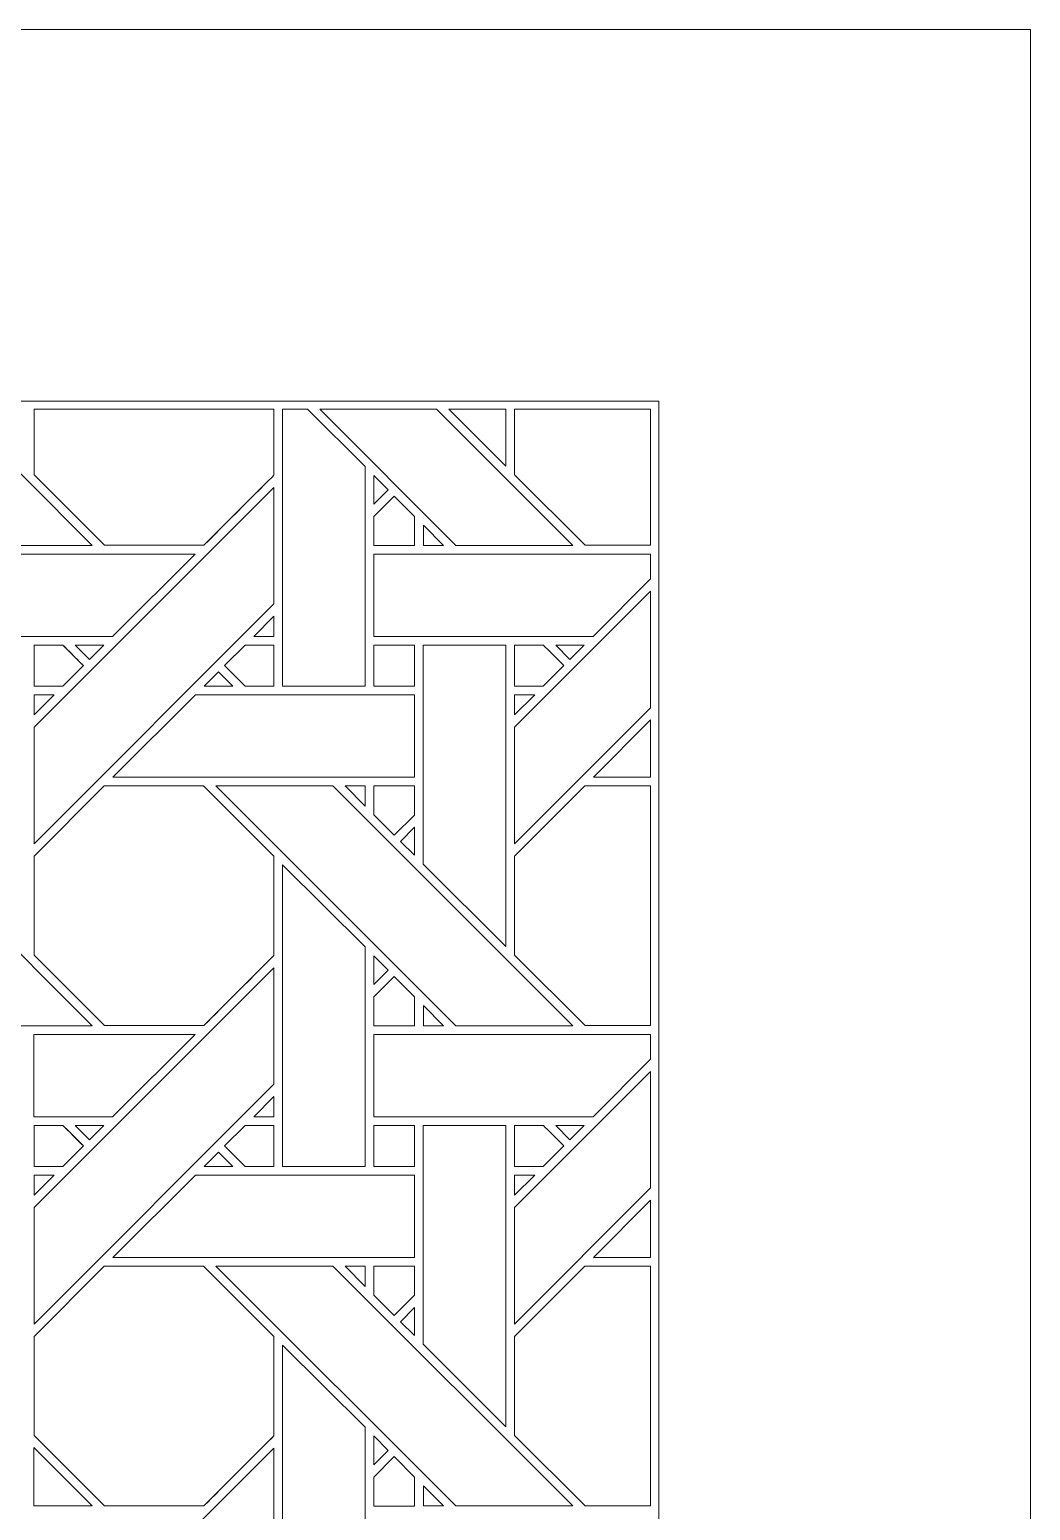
# Model space of a CAD drawing. Header units: inches. Extents: x 6.4 to 18.4, y 3.1 to 15.1.
# Drawn here: x 16.406 to 18.383, y 12.17 to 15.095 of the extents above; entities that cross this region are included whole.
import ezdxf

# ---------------------------------------------------------------- set-up
doc = ezdxf.new("R2010")
doc.units = ezdxf.units.IN
doc.header["$MEASUREMENT"] = 0
doc.layers.add('Design', color=7, linetype='Continuous', lineweight=0)

msp = doc.modelspace()

# ---------------------------------------------------------------- linework, layer by layer
at = {"layer": 'Design'}
for points, knots in [([(18.3821, 15.0948), (18.3821, 15.0948), (6.3829, 15.0948), (6.3829, 15.0948), (6.3829, 15.0948), (6.3829, 3.0948), (6.3829, 3.0948), (6.3829, 3.0948), (18.3829, 3.0948), (18.3829, 3.0948), (18.3829, 3.0948), (18.3829, 15.0948), (18.3829, 15.0948), (18.3829, 15.0948), (18.3821, 15.0948), (18.3821, 15.0948)], [0, 0, 0, 0, 1, 1, 1, 2, 2, 2, 3, 3, 3, 4, 4, 4, 5, 5, 5, 5]), ([(17.6485, 14.3611), (17.6485, 14.3611), (7.1165, 14.3611), (7.1165, 14.3611), (7.1165, 14.3611), (7.1165, 3.8284), (7.1165, 3.8284), (7.1165, 3.8284), (17.6492, 3.8284), (17.6492, 3.8284), (17.6492, 3.8284), (17.6492, 14.3611), (17.6492, 14.3611), (17.6492, 14.3611), (17.6485, 14.3611), (17.6485, 14.3611)], [0, 0, 0, 0, 1, 1, 1, 2, 2, 2, 3, 3, 3, 4, 4, 4, 5, 5, 5, 5]), ([(16.2616, 14.3448), (16.2616, 14.3448), (16.5303, 14.076), (16.5303, 14.076), (16.5303, 14.076), (16.2993, 14.076), (16.2993, 14.076), (16.2993, 14.076), (16.0306, 14.3448), (16.0306, 14.3448), (16.0306, 14.3448), (16.2616, 14.3448), (16.2616, 14.3448)], [0, 0, 0, 0, 1, 1, 1, 2, 2, 2, 3, 3, 3, 4, 4, 4, 4]), ([(16.4153, 14.3448), (16.4153, 14.3448), (16.889, 14.3448), (16.889, 14.3448), (16.889, 14.3448), (16.889, 14.2148), (16.889, 14.2148), (16.8712, 14.1969), (16.7593, 14.0851), (16.7503, 14.0761), (16.7503, 14.0761), (16.5546, 14.0761), (16.5546, 14.0761), (16.5546, 14.0761), (16.4153, 14.2153), (16.4153, 14.2153), (16.4153, 14.2153), (16.4153, 14.3448), (16.4153, 14.3448)], [0, 0, 0, 0, 1, 1, 1, 2, 2, 2, 3, 3, 3, 4, 4, 4, 5, 5, 5, 6, 6, 6, 6]), ([(16.4153, 14.3448), (16.4153, 14.3448), (16.889, 14.3448), (16.889, 14.3448), (16.889, 14.3448), (16.889, 14.2148), (16.889, 14.2148), (16.8708, 14.1965), (16.759, 14.0848), (16.7503, 14.0761), (16.7503, 14.0761), (16.5546, 14.0761), (16.5546, 14.0761), (16.5546, 14.0761), (16.4153, 14.2153), (16.4153, 14.2153), (16.4153, 14.2153), (16.4153, 14.3448), (16.4153, 14.3448)], [0, 0, 0, 0, 1, 1, 1, 2, 2, 2, 3, 3, 3, 4, 4, 4, 5, 5, 5, 6, 6, 6, 6]), ([(16.9061, 14.3448), (16.9061, 14.3448), (16.9554, 14.3448), (16.9554, 14.3448), (16.9554, 14.3448), (17.0689, 14.2317), (17.0689, 14.2317), (17.0689, 14.2317), (17.0689, 13.798), (17.0689, 13.798), (17.0689, 13.798), (16.9061, 13.798), (16.9061, 13.798), (16.9061, 13.798), (16.9061, 14.3448), (16.9061, 14.3448)], [0, 0, 0, 0, 1, 1, 1, 2, 2, 2, 3, 3, 3, 4, 4, 4, 5, 5, 5, 5]), ([(17.2103, 14.3448), (17.2103, 14.3448), (17.479, 14.076), (17.479, 14.076), (17.479, 14.076), (17.248, 14.076), (17.248, 14.076), (17.248, 14.076), (16.9794, 14.3448), (16.9794, 14.3448), (16.9794, 14.3448), (17.2103, 14.3448), (17.2103, 14.3448)], [0, 0, 0, 0, 1, 1, 1, 2, 2, 2, 3, 3, 3, 4, 4, 4, 4]), ([(17.3469, 14.3448), (17.3469, 14.3448), (17.3469, 14.2324), (17.3469, 14.2324), (17.3469, 14.2324), (17.2346, 14.3448), (17.2346, 14.3448), (17.2346, 14.3448), (17.3469, 14.3448), (17.3469, 14.3448)], [0, 0, 0, 0, 1, 1, 1, 2, 2, 2, 3, 3, 3, 3]), ([(17.6329, 14.0761), (17.6329, 14.0761), (17.5033, 14.0761), (17.5033, 14.0761), (17.5033, 14.0761), (17.3641, 14.2153), (17.3641, 14.2153), (17.3641, 14.2153), (17.3641, 14.3448), (17.3641, 14.3448), (17.3641, 14.3448), (17.6329, 14.3448), (17.6329, 14.3448), (17.6329, 14.3448), (17.6329, 14.0761), (17.6329, 14.0761)], [0, 0, 0, 0, 1, 1, 1, 2, 2, 2, 3, 3, 3, 4, 4, 4, 5, 5, 5, 5]), ([(17.6329, 14.0761), (17.6329, 14.0761), (17.5033, 14.0761), (17.5033, 14.0761), (17.5033, 14.0761), (17.3641, 14.2153), (17.3641, 14.2153), (17.3641, 14.2153), (17.3641, 14.3448), (17.3641, 14.3448), (17.3641, 14.3448), (17.6329, 14.3448), (17.6329, 14.3448), (17.6329, 14.3448), (17.6329, 14.0761), (17.6329, 14.0761)], [0, 0, 0, 0, 1, 1, 1, 2, 2, 2, 3, 3, 3, 4, 4, 4, 5, 5, 5, 5]), ([(16.889, 13.9603), (16.889, 13.9603), (16.4153, 13.4866), (16.4153, 13.4866), (16.4153, 13.4866), (16.4153, 13.7167), (16.4153, 13.7167), (16.4153, 13.7167), (16.889, 14.1903), (16.889, 14.1903), (16.889, 14.1903), (16.889, 13.9603), (16.889, 13.9603)], [0, 0, 0, 0, 1, 1, 1, 2, 2, 2, 3, 3, 3, 4, 4, 4, 4]), ([(17.0862, 14.1575), (17.0862, 14.1575), (17.0862, 14.2142), (17.0862, 14.2142), (17.0862, 14.2142), (17.1144, 14.1857), (17.1144, 14.1857), (17.1144, 14.1857), (17.0862, 14.1575), (17.0862, 14.1575)], [0, 0, 0, 0, 1, 1, 1, 2, 2, 2, 3, 3, 3, 3]), ([(17.1669, 14.0759), (17.1669, 14.0759), (17.0862, 14.0759), (17.0862, 14.0759), (17.0862, 14.0759), (17.0862, 14.1332), (17.0862, 14.1332), (17.0862, 14.1332), (17.1265, 14.1735), (17.1265, 14.1735), (17.1265, 14.1735), (17.1669, 14.1332), (17.1669, 14.1332), (17.1669, 14.1332), (17.1669, 14.0759), (17.1669, 14.0759)], [0, 0, 0, 0, 1, 1, 1, 2, 2, 2, 3, 3, 3, 4, 4, 4, 5, 5, 5, 5]), ([(17.0862, 14.1332), (17.0862, 14.1332), (17.1265, 14.1735), (17.1265, 14.1735), (17.1265, 14.1735), (17.1669, 14.1332), (17.1669, 14.1332), (17.1669, 14.1332), (17.1669, 14.0759), (17.1669, 14.0759), (17.1669, 14.0759), (17.0862, 14.0759), (17.0862, 14.0759), (17.0862, 14.0759), (17.0862, 14.1332), (17.0862, 14.1332)], [0, 0, 0, 0, 1, 1, 1, 2, 2, 2, 3, 3, 3, 4, 4, 4, 5, 5, 5, 5]), ([(17.2238, 14.076), (17.2238, 14.076), (17.1841, 14.076), (17.1841, 14.076), (17.1841, 14.076), (17.1841, 14.1158), (17.1841, 14.1158), (17.1841, 14.1158), (17.2238, 14.076), (17.2238, 14.076)], [0, 0, 0, 0, 1, 1, 1, 2, 2, 2, 3, 3, 3, 3]), ([(16.7332, 14.0588), (16.7332, 14.0588), (16.5704, 13.8961), (16.5704, 13.8961), (16.5704, 13.8961), (16.1375, 13.8961), (16.1375, 13.8961), (16.1375, 13.8961), (16.1375, 14.0588), (16.1375, 14.0588), (16.1375, 14.0588), (16.7332, 14.0588), (16.7332, 14.0588)], [0, 0, 0, 0, 1, 1, 1, 2, 2, 2, 3, 3, 3, 4, 4, 4, 4]), ([(17.6329, 14.0098), (17.6329, 14.0098), (17.5191, 13.8961), (17.5191, 13.8961), (17.5191, 13.8961), (17.0862, 13.8961), (17.0862, 13.8961), (17.0862, 13.8961), (17.0862, 14.0588), (17.0862, 14.0588), (17.0862, 14.0588), (17.6329, 14.0588), (17.6329, 14.0588), (17.6329, 14.0588), (17.6329, 14.0098), (17.6329, 14.0098)], [0, 0, 0, 0, 1, 1, 1, 2, 2, 2, 3, 3, 3, 4, 4, 4, 5, 5, 5, 5]), ([(17.6329, 13.7554), (17.6329, 13.7554), (17.364, 13.4866), (17.364, 13.4866), (17.364, 13.4866), (17.364, 13.7167), (17.364, 13.7167), (17.364, 13.7167), (17.6329, 13.9855), (17.6329, 13.9855), (17.6329, 13.9855), (17.6329, 13.7554), (17.6329, 13.7554)], [0, 0, 0, 0, 1, 1, 1, 2, 2, 2, 3, 3, 3, 4, 4, 4, 4]), ([(16.889, 13.9359), (16.889, 13.9359), (16.889, 13.8961), (16.889, 13.8961), (16.889, 13.8961), (16.8492, 13.8961), (16.8492, 13.8961), (16.8492, 13.8961), (16.889, 13.9359), (16.889, 13.9359)], [0, 0, 0, 0, 1, 1, 1, 2, 2, 2, 3, 3, 3, 3]), ([(16.4153, 13.8789), (16.4153, 13.8789), (16.4724, 13.8789), (16.4724, 13.8789), (16.4775, 13.8738), (16.5083, 13.8429), (16.5127, 13.8385), (16.5127, 13.8385), (16.4723, 13.7981), (16.4723, 13.7981), (16.4723, 13.7981), (16.4153, 13.7981), (16.4153, 13.7981), (16.4153, 13.7981), (16.4153, 13.8789), (16.4153, 13.8789)], [0, 0, 0, 0, 1, 1, 1, 2, 2, 2, 3, 3, 3, 4, 4, 4, 5, 5, 5, 5]), ([(16.4973, 13.8539), (16.5031, 13.8481), (16.5087, 13.8426), (16.5127, 13.8385), (16.5127, 13.8385), (16.4723, 13.7981), (16.4723, 13.7981), (16.4723, 13.7981), (16.4153, 13.7981), (16.4153, 13.7981), (16.4153, 13.7981), (16.4153, 13.8789), (16.4153, 13.8789), (16.4153, 13.8789), (16.4724, 13.8789), (16.4724, 13.8789), (16.4778, 13.8735), (16.4879, 13.8634), (16.4973, 13.8539)], [0, 0, 0, 0, 1, 1, 1, 2, 2, 2, 3, 3, 3, 4, 4, 4, 5, 5, 5, 6, 6, 6, 6]), ([(16.4967, 13.8788), (16.4967, 13.8788), (16.5532, 13.8788), (16.5532, 13.8788), (16.5532, 13.8788), (16.5249, 13.8506), (16.5249, 13.8506), (16.5249, 13.8506), (16.4967, 13.8788), (16.4967, 13.8788)], [0, 0, 0, 0, 1, 1, 1, 2, 2, 2, 3, 3, 3, 3]), ([(16.889, 13.7981), (16.889, 13.7981), (16.8319, 13.7981), (16.8319, 13.7981), (16.8319, 13.7981), (16.7915, 13.8385), (16.7915, 13.8385), (16.7915, 13.8385), (16.832, 13.8789), (16.832, 13.8789), (16.832, 13.8789), (16.889, 13.8789), (16.889, 13.8789), (16.889, 13.8789), (16.889, 13.7981), (16.889, 13.7981)], [0, 0, 0, 0, 1, 1, 1, 2, 2, 2, 3, 3, 3, 4, 4, 4, 5, 5, 5, 5]), ([(16.889, 13.7981), (16.889, 13.7981), (16.8319, 13.7981), (16.8319, 13.7981), (16.8319, 13.7981), (16.7915, 13.8385), (16.7915, 13.8385), (16.7915, 13.8385), (16.832, 13.8789), (16.832, 13.8789), (16.832, 13.8789), (16.889, 13.8789), (16.889, 13.8789), (16.889, 13.8789), (16.889, 13.7981), (16.889, 13.7981)], [0, 0, 0, 0, 1, 1, 1, 2, 2, 2, 3, 3, 3, 4, 4, 4, 5, 5, 5, 5]), ([(17.0862, 13.7981), (17.0862, 13.7981), (17.0862, 13.8789), (17.0862, 13.8789), (17.0862, 13.8789), (17.1665, 13.8789), (17.1665, 13.8789), (17.1665, 13.8789), (17.1665, 13.7981), (17.1665, 13.7981), (17.1665, 13.7981), (17.0862, 13.7981), (17.0862, 13.7981)], [0, 0, 0, 0, 1, 1, 1, 2, 2, 2, 3, 3, 3, 4, 4, 4, 4]), ([(17.1665, 13.7981), (17.1665, 13.7981), (17.0862, 13.7981), (17.0862, 13.7981), (17.0862, 13.7981), (17.0862, 13.8789), (17.0862, 13.8789), (17.0862, 13.8789), (17.1665, 13.8789), (17.1665, 13.8789), (17.1665, 13.8789), (17.1665, 13.7981), (17.1665, 13.7981)], [0, 0, 0, 0, 1, 1, 1, 2, 2, 2, 3, 3, 3, 4, 4, 4, 4]), ([(17.184, 13.4466), (17.184, 13.4466), (17.184, 13.8788), (17.184, 13.8788), (17.184, 13.8788), (17.3469, 13.8788), (17.3469, 13.8788), (17.3469, 13.8788), (17.3469, 13.2837), (17.3469, 13.2837), (17.3469, 13.2837), (17.184, 13.4466), (17.184, 13.4466)], [0, 0, 0, 0, 1, 1, 1, 2, 2, 2, 3, 3, 3, 4, 4, 4, 4]), ([(17.3641, 13.8789), (17.3641, 13.8789), (17.4211, 13.8789), (17.4211, 13.8789), (17.4263, 13.8738), (17.457, 13.8429), (17.4615, 13.8385), (17.4615, 13.8385), (17.421, 13.7981), (17.421, 13.7981), (17.421, 13.7981), (17.3641, 13.7981), (17.3641, 13.7981), (17.3641, 13.7981), (17.3641, 13.8789), (17.3641, 13.8789)], [0, 0, 0, 0, 1, 1, 1, 2, 2, 2, 3, 3, 3, 4, 4, 4, 5, 5, 5, 5]), ([(17.4615, 13.8385), (17.4615, 13.8385), (17.421, 13.7981), (17.421, 13.7981), (17.421, 13.7981), (17.3641, 13.7981), (17.3641, 13.7981), (17.3641, 13.7981), (17.3641, 13.8789), (17.3641, 13.8789), (17.3641, 13.8789), (17.4211, 13.8789), (17.4211, 13.8789), (17.4265, 13.8736), (17.4573, 13.8427), (17.4615, 13.8385)], [0, 0, 0, 0, 1, 1, 1, 2, 2, 2, 3, 3, 3, 4, 4, 4, 5, 5, 5, 5]), ([(17.4455, 13.8788), (17.4455, 13.8788), (17.5019, 13.8788), (17.5019, 13.8788), (17.5019, 13.8788), (17.4736, 13.8506), (17.4736, 13.8506), (17.4736, 13.8506), (17.4455, 13.8788), (17.4455, 13.8788)], [0, 0, 0, 0, 1, 1, 1, 2, 2, 2, 3, 3, 3, 3]), ([(16.7794, 13.8263), (16.7794, 13.8263), (16.8076, 13.798), (16.8076, 13.798), (16.8076, 13.798), (16.7511, 13.798), (16.7511, 13.798), (16.7511, 13.798), (16.7794, 13.8263), (16.7794, 13.8263)], [0, 0, 0, 0, 1, 1, 1, 2, 2, 2, 3, 3, 3, 3]), ([(16.4551, 13.7809), (16.4551, 13.7809), (16.4153, 13.7411), (16.4153, 13.7411), (16.4153, 13.7411), (16.4153, 13.7809), (16.4153, 13.7809), (16.4153, 13.7809), (16.4551, 13.7809), (16.4551, 13.7809)], [0, 0, 0, 0, 1, 1, 1, 2, 2, 2, 3, 3, 3, 3]), ([(17.1664, 13.7809), (17.1664, 13.7809), (17.1664, 13.6181), (17.1664, 13.6181), (17.1664, 13.6181), (16.5711, 13.6181), (16.5711, 13.6181), (16.5711, 13.6181), (16.734, 13.7809), (16.734, 13.7809), (16.734, 13.7809), (17.1664, 13.7809), (17.1664, 13.7809)], [0, 0, 0, 0, 1, 1, 1, 2, 2, 2, 3, 3, 3, 4, 4, 4, 4]), ([(17.4039, 13.7809), (17.4039, 13.7809), (17.364, 13.7411), (17.364, 13.7411), (17.364, 13.7411), (17.364, 13.7809), (17.364, 13.7809), (17.364, 13.7809), (17.4039, 13.7809), (17.4039, 13.7809)], [0, 0, 0, 0, 1, 1, 1, 2, 2, 2, 3, 3, 3, 3]), ([(17.6329, 13.6181), (17.6329, 13.6181), (17.5199, 13.6181), (17.5199, 13.6181), (17.5199, 13.6181), (17.6329, 13.7311), (17.6329, 13.7311), (17.6329, 13.7311), (17.6329, 13.6181), (17.6329, 13.6181)], [0, 0, 0, 0, 1, 1, 1, 2, 2, 2, 3, 3, 3, 3]), ([(16.5303, 13.1273), (16.5303, 13.1273), (16.2993, 13.1273), (16.2993, 13.1273), (16.2993, 13.1273), (15.8257, 13.601), (15.8257, 13.601), (15.8257, 13.601), (16.0567, 13.601), (16.0567, 13.601), (16.0567, 13.601), (16.5303, 13.1273), (16.5303, 13.1273)], [0, 0, 0, 0, 1, 1, 1, 2, 2, 2, 3, 3, 3, 4, 4, 4, 4]), ([(16.4153, 13.4623), (16.4153, 13.4623), (16.554, 13.601), (16.554, 13.601), (16.554, 13.601), (16.7502, 13.601), (16.7502, 13.601), (16.7502, 13.601), (16.889, 13.4623), (16.889, 13.4623), (16.889, 13.4623), (16.889, 13.2661), (16.889, 13.2661), (16.8712, 13.2481), (16.7593, 13.1364), (16.7503, 13.1274), (16.7503, 13.1274), (16.5546, 13.1274), (16.5546, 13.1274), (16.5546, 13.1274), (16.4153, 13.2666), (16.4153, 13.2666), (16.4153, 13.2666), (16.4153, 13.4623), (16.4153, 13.4623)], [0, 0, 0, 0, 1, 1, 1, 2, 2, 2, 3, 3, 3, 4, 4, 4, 5, 5, 5, 6, 6, 6, 7, 7, 7, 8, 8, 8, 8]), ([(16.889, 13.2661), (16.8713, 13.2482), (16.7594, 13.1365), (16.7503, 13.1274), (16.7503, 13.1274), (16.5546, 13.1274), (16.5546, 13.1274), (16.5546, 13.1274), (16.4153, 13.2666), (16.4153, 13.2666), (16.4153, 13.2666), (16.4153, 13.4623), (16.4153, 13.4623), (16.4153, 13.4623), (16.554, 13.601), (16.554, 13.601), (16.554, 13.601), (16.7502, 13.601), (16.7502, 13.601), (16.7502, 13.601), (16.889, 13.4623), (16.889, 13.4623), (16.889, 13.4623), (16.889, 13.2661), (16.889, 13.2661)], [0, 0, 0, 0, 1, 1, 1, 2, 2, 2, 3, 3, 3, 4, 4, 4, 5, 5, 5, 6, 6, 6, 7, 7, 7, 8, 8, 8, 8]), ([(17.479, 13.1273), (17.479, 13.1273), (17.248, 13.1273), (17.248, 13.1273), (17.248, 13.1273), (16.7745, 13.601), (16.7745, 13.601), (16.7745, 13.601), (17.0054, 13.601), (17.0054, 13.601), (17.0054, 13.601), (17.479, 13.1273), (17.479, 13.1273)], [0, 0, 0, 0, 1, 1, 1, 2, 2, 2, 3, 3, 3, 4, 4, 4, 4]), ([(17.0295, 13.601), (17.0295, 13.601), (17.069, 13.601), (17.069, 13.601), (17.069, 13.601), (17.069, 13.5611), (17.069, 13.5611), (17.069, 13.5611), (17.0295, 13.601), (17.0295, 13.601)], [0, 0, 0, 0, 1, 1, 1, 2, 2, 2, 3, 3, 3, 3]), ([(17.0862, 13.601), (17.0862, 13.601), (17.1665, 13.601), (17.1665, 13.601), (17.1665, 13.601), (17.1665, 13.5434), (17.1665, 13.5434), (17.1665, 13.5434), (17.1265, 13.5035), (17.1265, 13.5035), (17.1265, 13.5035), (17.0862, 13.5438), (17.0862, 13.5438), (17.0862, 13.5438), (17.0862, 13.601), (17.0862, 13.601)], [0, 0, 0, 0, 1, 1, 1, 2, 2, 2, 3, 3, 3, 4, 4, 4, 5, 5, 5, 5]), ([(17.1265, 13.5035), (17.1265, 13.5035), (17.0862, 13.5438), (17.0862, 13.5438), (17.0862, 13.5438), (17.0862, 13.601), (17.0862, 13.601), (17.0862, 13.601), (17.1665, 13.601), (17.1665, 13.601), (17.1665, 13.601), (17.1665, 13.5434), (17.1665, 13.5434), (17.1665, 13.5434), (17.1265, 13.5035), (17.1265, 13.5035)], [0, 0, 0, 0, 1, 1, 1, 2, 2, 2, 3, 3, 3, 4, 4, 4, 5, 5, 5, 5]), ([(17.6329, 13.1274), (17.6329, 13.1274), (17.5033, 13.1274), (17.5033, 13.1274), (17.5033, 13.1274), (17.3641, 13.2666), (17.3641, 13.2666), (17.3641, 13.2666), (17.3641, 13.4623), (17.3641, 13.4623), (17.3641, 13.4623), (17.5028, 13.601), (17.5028, 13.601), (17.5028, 13.601), (17.6329, 13.601), (17.6329, 13.601), (17.6329, 13.601), (17.6329, 13.1274), (17.6329, 13.1274)], [0, 0, 0, 0, 1, 1, 1, 2, 2, 2, 3, 3, 3, 4, 4, 4, 5, 5, 5, 6, 6, 6, 6]), ([(17.6329, 13.1274), (17.6329, 13.1274), (17.5033, 13.1274), (17.5033, 13.1274), (17.5033, 13.1274), (17.3641, 13.2666), (17.3641, 13.2666), (17.3641, 13.2666), (17.3641, 13.4623), (17.3641, 13.4623), (17.3641, 13.4623), (17.5028, 13.601), (17.5028, 13.601), (17.5028, 13.601), (17.6329, 13.601), (17.6329, 13.601), (17.6329, 13.601), (17.6329, 13.1274), (17.6329, 13.1274)], [0, 0, 0, 0, 1, 1, 1, 2, 2, 2, 3, 3, 3, 4, 4, 4, 5, 5, 5, 6, 6, 6, 6]), ([(17.1664, 13.5191), (17.1664, 13.5191), (17.1664, 13.464), (17.1664, 13.464), (17.1664, 13.464), (17.1387, 13.4913), (17.1387, 13.4913), (17.1387, 13.4913), (17.1664, 13.5191), (17.1664, 13.5191)], [0, 0, 0, 0, 1, 1, 1, 2, 2, 2, 3, 3, 3, 3]), ([(17.0689, 12.8493), (17.0689, 12.8493), (16.9061, 12.8493), (16.9061, 12.8493), (16.9061, 12.8493), (16.9061, 13.4452), (16.9061, 13.4452), (16.9061, 13.4452), (17.0689, 13.283), (17.0689, 13.283), (17.0689, 13.283), (17.0689, 12.8493), (17.0689, 12.8493)], [0, 0, 0, 0, 1, 1, 1, 2, 2, 2, 3, 3, 3, 4, 4, 4, 4]), ([(17.0862, 13.2088), (17.0862, 13.2088), (17.0862, 13.2655), (17.0862, 13.2655), (17.0862, 13.2655), (17.1144, 13.2369), (17.1144, 13.2369), (17.1144, 13.2369), (17.0862, 13.2088), (17.0862, 13.2088)], [0, 0, 0, 0, 1, 1, 1, 2, 2, 2, 3, 3, 3, 3]), ([(16.4153, 12.5379), (16.4153, 12.5379), (16.4153, 12.768), (16.4153, 12.768), (16.4153, 12.768), (16.889, 13.2416), (16.889, 13.2416), (16.889, 13.2416), (16.889, 13.0116), (16.889, 13.0116), (16.889, 13.0116), (16.4153, 12.5379), (16.4153, 12.5379)], [0, 0, 0, 0, 1, 1, 1, 2, 2, 2, 3, 3, 3, 4, 4, 4, 4]), ([(17.1669, 13.1271), (17.1669, 13.1271), (17.0862, 13.1271), (17.0862, 13.1271), (17.0862, 13.1271), (17.0862, 13.1844), (17.0862, 13.1844), (17.0862, 13.1844), (17.1265, 13.2247), (17.1265, 13.2247), (17.1265, 13.2247), (17.1669, 13.1844), (17.1669, 13.1844), (17.1669, 13.1844), (17.1669, 13.1271), (17.1669, 13.1271)], [0, 0, 0, 0, 1, 1, 1, 2, 2, 2, 3, 3, 3, 4, 4, 4, 5, 5, 5, 5]), ([(17.0862, 13.1844), (17.0862, 13.1844), (17.1265, 13.2247), (17.1265, 13.2247), (17.1265, 13.2247), (17.1669, 13.1844), (17.1669, 13.1844), (17.1669, 13.1844), (17.1669, 13.1271), (17.1669, 13.1271), (17.1669, 13.1271), (17.0862, 13.1271), (17.0862, 13.1271), (17.0862, 13.1271), (17.0862, 13.1844), (17.0862, 13.1844)], [0, 0, 0, 0, 1, 1, 1, 2, 2, 2, 3, 3, 3, 4, 4, 4, 5, 5, 5, 5]), ([(17.2238, 13.1273), (17.2238, 13.1273), (17.1841, 13.1273), (17.1841, 13.1273), (17.1841, 13.1273), (17.1841, 13.1671), (17.1841, 13.1671), (17.1841, 13.1671), (17.2238, 13.1273), (17.2238, 13.1273)], [0, 0, 0, 0, 1, 1, 1, 2, 2, 2, 3, 3, 3, 3]), ([(16.4148, 12.9474), (16.4148, 12.9474), (16.4148, 13.1101), (16.4148, 13.1101), (16.4148, 13.1101), (16.7332, 13.1101), (16.7332, 13.1101), (16.7332, 13.1101), (16.5704, 12.9474), (16.5704, 12.9474), (16.5704, 12.9474), (16.4148, 12.9474), (16.4148, 12.9474)], [0, 0, 0, 0, 1, 1, 1, 2, 2, 2, 3, 3, 3, 4, 4, 4, 4]), ([(17.6329, 13.0611), (17.6329, 13.0611), (17.5191, 12.9474), (17.5191, 12.9474), (17.5191, 12.9474), (17.0862, 12.9474), (17.0862, 12.9474), (17.0862, 12.9474), (17.0862, 13.1101), (17.0862, 13.1101), (17.0862, 13.1101), (17.6329, 13.1101), (17.6329, 13.1101), (17.6329, 13.1101), (17.6329, 13.0611), (17.6329, 13.0611)], [0, 0, 0, 0, 1, 1, 1, 2, 2, 2, 3, 3, 3, 4, 4, 4, 5, 5, 5, 5]), ([(17.6329, 12.8067), (17.6329, 12.8067), (17.364, 12.5379), (17.364, 12.5379), (17.364, 12.5379), (17.364, 12.768), (17.364, 12.768), (17.364, 12.768), (17.6329, 13.0368), (17.6329, 13.0368), (17.6329, 13.0368), (17.6329, 12.8067), (17.6329, 12.8067)], [0, 0, 0, 0, 1, 1, 1, 2, 2, 2, 3, 3, 3, 4, 4, 4, 4]), ([(16.889, 12.9872), (16.889, 12.9872), (16.889, 12.9474), (16.889, 12.9474), (16.889, 12.9474), (16.8492, 12.9474), (16.8492, 12.9474), (16.8492, 12.9474), (16.889, 12.9872), (16.889, 12.9872)], [0, 0, 0, 0, 1, 1, 1, 2, 2, 2, 3, 3, 3, 3]), ([(16.4153, 12.9301), (16.4153, 12.9301), (16.4724, 12.9301), (16.4724, 12.9301), (16.4775, 12.925), (16.5083, 12.8942), (16.5127, 12.8898), (16.5127, 12.8898), (16.4723, 12.8494), (16.4723, 12.8494), (16.4723, 12.8494), (16.4153, 12.8494), (16.4153, 12.8494), (16.4153, 12.8494), (16.4153, 12.9301), (16.4153, 12.9301)], [0, 0, 0, 0, 1, 1, 1, 2, 2, 2, 3, 3, 3, 4, 4, 4, 5, 5, 5, 5]), ([(16.4153, 12.8494), (16.4153, 12.8494), (16.4153, 12.9301), (16.4153, 12.9301), (16.4153, 12.9301), (16.4724, 12.9301), (16.4724, 12.9301), (16.4777, 12.9249), (16.5085, 12.894), (16.5127, 12.8898), (16.5127, 12.8898), (16.4723, 12.8494), (16.4723, 12.8494), (16.4723, 12.8494), (16.4153, 12.8494), (16.4153, 12.8494)], [0, 0, 0, 0, 1, 1, 1, 2, 2, 2, 3, 3, 3, 4, 4, 4, 5, 5, 5, 5]), ([(16.4967, 12.9301), (16.4967, 12.9301), (16.5532, 12.9301), (16.5532, 12.9301), (16.5532, 12.9301), (16.5249, 12.9019), (16.5249, 12.9019), (16.5249, 12.9019), (16.4967, 12.9301), (16.4967, 12.9301)], [0, 0, 0, 0, 1, 1, 1, 2, 2, 2, 3, 3, 3, 3]), ([(16.889, 12.8494), (16.889, 12.8494), (16.8319, 12.8494), (16.8319, 12.8494), (16.8319, 12.8494), (16.7915, 12.8897), (16.7915, 12.8897), (16.7915, 12.8897), (16.832, 12.9302), (16.832, 12.9302), (16.832, 12.9302), (16.889, 12.9302), (16.889, 12.9302), (16.889, 12.9302), (16.889, 12.8494), (16.889, 12.8494)], [0, 0, 0, 0, 1, 1, 1, 2, 2, 2, 3, 3, 3, 4, 4, 4, 5, 5, 5, 5]), ([(16.7915, 12.8897), (16.7915, 12.8897), (16.832, 12.9302), (16.832, 12.9302), (16.832, 12.9302), (16.889, 12.9302), (16.889, 12.9302), (16.889, 12.9302), (16.889, 12.8494), (16.889, 12.8494), (16.889, 12.8494), (16.8319, 12.8494), (16.8319, 12.8494), (16.8319, 12.8494), (16.7915, 12.8897), (16.7915, 12.8897)], [0, 0, 0, 0, 1, 1, 1, 2, 2, 2, 3, 3, 3, 4, 4, 4, 5, 5, 5, 5]), ([(17.0862, 12.8494), (17.0862, 12.8494), (17.0862, 12.9301), (17.0862, 12.9301), (17.0862, 12.9301), (17.1665, 12.9301), (17.1665, 12.9301), (17.1665, 12.9301), (17.1665, 12.8494), (17.1665, 12.8494), (17.1665, 12.8494), (17.0862, 12.8494), (17.0862, 12.8494)], [0, 0, 0, 0, 1, 1, 1, 2, 2, 2, 3, 3, 3, 4, 4, 4, 4]), ([(17.1665, 12.8494), (17.1665, 12.8494), (17.0862, 12.8494), (17.0862, 12.8494), (17.0862, 12.8494), (17.0862, 12.9301), (17.0862, 12.9301), (17.0862, 12.9301), (17.1665, 12.9301), (17.1665, 12.9301), (17.1665, 12.9301), (17.1665, 12.8494), (17.1665, 12.8494)], [0, 0, 0, 0, 1, 1, 1, 2, 2, 2, 3, 3, 3, 4, 4, 4, 4]), ([(17.184, 12.4979), (17.184, 12.4979), (17.184, 12.9301), (17.184, 12.9301), (17.184, 12.9301), (17.3469, 12.9301), (17.3469, 12.9301), (17.3469, 12.9301), (17.3469, 12.335), (17.3469, 12.335), (17.3469, 12.335), (17.184, 12.4979), (17.184, 12.4979)], [0, 0, 0, 0, 1, 1, 1, 2, 2, 2, 3, 3, 3, 4, 4, 4, 4]), ([(17.3641, 12.9301), (17.3641, 12.9301), (17.4211, 12.9301), (17.4211, 12.9301), (17.4263, 12.925), (17.457, 12.8942), (17.4615, 12.8898), (17.4615, 12.8898), (17.421, 12.8494), (17.421, 12.8494), (17.421, 12.8494), (17.3641, 12.8494), (17.3641, 12.8494), (17.3641, 12.8494), (17.3641, 12.9301), (17.3641, 12.9301)], [0, 0, 0, 0, 1, 1, 1, 2, 2, 2, 3, 3, 3, 4, 4, 4, 5, 5, 5, 5]), ([(17.4615, 12.8898), (17.4615, 12.8898), (17.421, 12.8494), (17.421, 12.8494), (17.421, 12.8494), (17.3641, 12.8494), (17.3641, 12.8494), (17.3641, 12.8494), (17.3641, 12.9301), (17.3641, 12.9301), (17.3641, 12.9301), (17.4211, 12.9301), (17.4211, 12.9301), (17.4263, 12.925), (17.457, 12.8942), (17.4615, 12.8898)], [0, 0, 0, 0, 1, 1, 1, 2, 2, 2, 3, 3, 3, 4, 4, 4, 5, 5, 5, 5]), ([(17.4455, 12.9301), (17.4455, 12.9301), (17.5019, 12.9301), (17.5019, 12.9301), (17.5019, 12.9301), (17.4736, 12.9019), (17.4736, 12.9019), (17.4736, 12.9019), (17.4455, 12.9301), (17.4455, 12.9301)], [0, 0, 0, 0, 1, 1, 1, 2, 2, 2, 3, 3, 3, 3]), ([(16.7794, 12.8776), (16.7794, 12.8776), (16.8076, 12.8493), (16.8076, 12.8493), (16.8076, 12.8493), (16.7511, 12.8493), (16.7511, 12.8493), (16.7511, 12.8493), (16.7794, 12.8776), (16.7794, 12.8776)], [0, 0, 0, 0, 1, 1, 1, 2, 2, 2, 3, 3, 3, 3]), ([(16.4551, 12.8322), (16.4551, 12.8322), (16.4153, 12.7924), (16.4153, 12.7924), (16.4153, 12.7924), (16.4153, 12.8322), (16.4153, 12.8322), (16.4153, 12.8322), (16.4551, 12.8322), (16.4551, 12.8322)], [0, 0, 0, 0, 1, 1, 1, 2, 2, 2, 3, 3, 3, 3]), ([(17.1664, 12.8322), (17.1664, 12.8322), (17.1664, 12.6694), (17.1664, 12.6694), (17.1664, 12.6694), (16.5711, 12.6694), (16.5711, 12.6694), (16.5711, 12.6694), (16.734, 12.8322), (16.734, 12.8322), (16.734, 12.8322), (17.1664, 12.8322), (17.1664, 12.8322)], [0, 0, 0, 0, 1, 1, 1, 2, 2, 2, 3, 3, 3, 4, 4, 4, 4]), ([(17.4039, 12.8322), (17.4039, 12.8322), (17.364, 12.7924), (17.364, 12.7924), (17.364, 12.7924), (17.364, 12.8322), (17.364, 12.8322), (17.364, 12.8322), (17.4039, 12.8322), (17.4039, 12.8322)], [0, 0, 0, 0, 1, 1, 1, 2, 2, 2, 3, 3, 3, 3]), ([(17.6329, 12.6694), (17.6329, 12.6694), (17.5199, 12.6694), (17.5199, 12.6694), (17.5199, 12.6694), (17.6329, 12.7823), (17.6329, 12.7823), (17.6329, 12.7823), (17.6329, 12.6694), (17.6329, 12.6694)], [0, 0, 0, 0, 1, 1, 1, 2, 2, 2, 3, 3, 3, 3]), ([(16.4153, 12.5135), (16.4153, 12.5135), (16.554, 12.6523), (16.554, 12.6523), (16.554, 12.6523), (16.7502, 12.6523), (16.7502, 12.6523), (16.7502, 12.6523), (16.889, 12.5135), (16.889, 12.5135), (16.889, 12.5135), (16.889, 12.3173), (16.889, 12.3173), (16.8712, 12.2994), (16.7593, 12.1876), (16.7503, 12.1786), (16.7503, 12.1786), (16.5546, 12.1786), (16.5546, 12.1786), (16.5546, 12.1786), (16.4153, 12.3179), (16.4153, 12.3179), (16.4153, 12.3179), (16.4153, 12.5135), (16.4153, 12.5135)], [0, 0, 0, 0, 1, 1, 1, 2, 2, 2, 3, 3, 3, 4, 4, 4, 5, 5, 5, 6, 6, 6, 7, 7, 7, 8, 8, 8, 8]), ([(16.889, 12.3173), (16.8709, 12.2991), (16.759, 12.1874), (16.7503, 12.1786), (16.7503, 12.1786), (16.5546, 12.1786), (16.5546, 12.1786), (16.5546, 12.1786), (16.4153, 12.3179), (16.4153, 12.3179), (16.4153, 12.3179), (16.4153, 12.5135), (16.4153, 12.5135), (16.4153, 12.5135), (16.554, 12.6523), (16.554, 12.6523), (16.554, 12.6523), (16.7502, 12.6523), (16.7502, 12.6523), (16.7502, 12.6523), (16.889, 12.5135), (16.889, 12.5135), (16.889, 12.5135), (16.889, 12.3173), (16.889, 12.3173)], [0, 0, 0, 0, 1, 1, 1, 2, 2, 2, 3, 3, 3, 4, 4, 4, 5, 5, 5, 6, 6, 6, 7, 7, 7, 8, 8, 8, 8]), ([(17.479, 12.1786), (17.479, 12.1786), (17.248, 12.1786), (17.248, 12.1786), (17.248, 12.1786), (16.7745, 12.6522), (16.7745, 12.6522), (16.7745, 12.6522), (17.0054, 12.6522), (17.0054, 12.6522), (17.0054, 12.6522), (17.479, 12.1786), (17.479, 12.1786)], [0, 0, 0, 0, 1, 1, 1, 2, 2, 2, 3, 3, 3, 4, 4, 4, 4]), ([(17.0295, 12.6522), (17.0295, 12.6522), (17.069, 12.6522), (17.069, 12.6522), (17.069, 12.6522), (17.069, 12.6124), (17.069, 12.6124), (17.069, 12.6124), (17.0295, 12.6522), (17.0295, 12.6522)], [0, 0, 0, 0, 1, 1, 1, 2, 2, 2, 3, 3, 3, 3]), ([(17.0862, 12.6523), (17.0862, 12.6523), (17.1665, 12.6523), (17.1665, 12.6523), (17.1665, 12.6523), (17.1665, 12.5947), (17.1665, 12.5947), (17.1665, 12.5947), (17.1265, 12.5547), (17.1265, 12.5547), (17.1265, 12.5547), (17.0862, 12.5951), (17.0862, 12.5951), (17.0862, 12.5951), (17.0862, 12.6523), (17.0862, 12.6523)], [0, 0, 0, 0, 1, 1, 1, 2, 2, 2, 3, 3, 3, 4, 4, 4, 5, 5, 5, 5]), ([(17.1265, 12.5547), (17.1265, 12.5547), (17.0862, 12.5951), (17.0862, 12.5951), (17.0862, 12.5951), (17.0862, 12.6523), (17.0862, 12.6523), (17.0862, 12.6523), (17.1665, 12.6523), (17.1665, 12.6523), (17.1665, 12.6523), (17.1665, 12.5947), (17.1665, 12.5947), (17.1665, 12.5947), (17.1265, 12.5547), (17.1265, 12.5547)], [0, 0, 0, 0, 1, 1, 1, 2, 2, 2, 3, 3, 3, 4, 4, 4, 5, 5, 5, 5]), ([(17.6329, 12.1786), (17.6329, 12.1786), (17.5033, 12.1786), (17.5033, 12.1786), (17.5033, 12.1786), (17.3641, 12.3179), (17.3641, 12.3179), (17.3641, 12.3179), (17.3641, 12.5135), (17.3641, 12.5135), (17.3641, 12.5135), (17.5028, 12.6523), (17.5028, 12.6523), (17.5028, 12.6523), (17.6329, 12.6523), (17.6329, 12.6523), (17.6329, 12.6523), (17.6329, 12.1786), (17.6329, 12.1786)], [0, 0, 0, 0, 1, 1, 1, 2, 2, 2, 3, 3, 3, 4, 4, 4, 5, 5, 5, 6, 6, 6, 6]), ([(17.6329, 12.1786), (17.6329, 12.1786), (17.5033, 12.1786), (17.5033, 12.1786), (17.5033, 12.1786), (17.3641, 12.3179), (17.3641, 12.3179), (17.3641, 12.3179), (17.3641, 12.5135), (17.3641, 12.5135), (17.3641, 12.5135), (17.5028, 12.6523), (17.5028, 12.6523), (17.5028, 12.6523), (17.6329, 12.6523), (17.6329, 12.6523), (17.6329, 12.6523), (17.6329, 12.1786), (17.6329, 12.1786)], [0, 0, 0, 0, 1, 1, 1, 2, 2, 2, 3, 3, 3, 4, 4, 4, 5, 5, 5, 6, 6, 6, 6]), ([(17.1664, 12.5704), (17.1664, 12.5704), (17.1664, 12.5152), (17.1664, 12.5152), (17.1664, 12.5152), (17.1387, 12.5426), (17.1387, 12.5426), (17.1387, 12.5426), (17.1664, 12.5704), (17.1664, 12.5704)], [0, 0, 0, 0, 1, 1, 1, 2, 2, 2, 3, 3, 3, 3]), ([(17.0689, 11.9006), (17.0689, 11.9006), (16.9061, 11.9006), (16.9061, 11.9006), (16.9061, 11.9006), (16.9061, 12.4964), (16.9061, 12.4964), (16.9061, 12.4964), (17.0689, 12.3343), (17.0689, 12.3343), (17.0689, 12.3343), (17.0689, 11.9006), (17.0689, 11.9006)], [0, 0, 0, 0, 1, 1, 1, 2, 2, 2, 3, 3, 3, 4, 4, 4, 4]), ([(17.0862, 12.26), (17.0862, 12.26), (17.0862, 12.3168), (17.0862, 12.3168), (17.0862, 12.3168), (17.1144, 12.2882), (17.1144, 12.2882), (17.1144, 12.2882), (17.0862, 12.26), (17.0862, 12.26)], [0, 0, 0, 0, 1, 1, 1, 2, 2, 2, 3, 3, 3, 3]), ([(16.4148, 12.1786), (16.4148, 12.1786), (16.4148, 12.2941), (16.4148, 12.2941), (16.4148, 12.2941), (16.5303, 12.1786), (16.5303, 12.1786), (16.5303, 12.1786), (16.4148, 12.1786), (16.4148, 12.1786)], [0, 0, 0, 0, 1, 1, 1, 2, 2, 2, 3, 3, 3, 3]), ([(16.4153, 11.5892), (16.4153, 11.5892), (16.4153, 11.8193), (16.4153, 11.8193), (16.4153, 11.8193), (16.889, 12.2929), (16.889, 12.2929), (16.889, 12.2929), (16.889, 12.0628), (16.889, 12.0628), (16.889, 12.0628), (16.4153, 11.5892), (16.4153, 11.5892)], [0, 0, 0, 0, 1, 1, 1, 2, 2, 2, 3, 3, 3, 4, 4, 4, 4]), ([(17.1669, 12.1784), (17.1669, 12.1784), (17.0862, 12.1784), (17.0862, 12.1784), (17.0862, 12.1784), (17.0862, 12.2357), (17.0862, 12.2357), (17.0862, 12.2357), (17.1265, 12.276), (17.1265, 12.276), (17.1265, 12.276), (17.1669, 12.2357), (17.1669, 12.2357), (17.1669, 12.2357), (17.1669, 12.1784), (17.1669, 12.1784)], [0, 0, 0, 0, 1, 1, 1, 2, 2, 2, 3, 3, 3, 4, 4, 4, 5, 5, 5, 5]), ([(17.0862, 12.2357), (17.0862, 12.2357), (17.1265, 12.276), (17.1265, 12.276), (17.1265, 12.276), (17.1669, 12.2357), (17.1669, 12.2357), (17.1669, 12.2357), (17.1669, 12.1784), (17.1669, 12.1784), (17.1669, 12.1784), (17.0862, 12.1784), (17.0862, 12.1784), (17.0862, 12.1784), (17.0862, 12.2357), (17.0862, 12.2357)], [0, 0, 0, 0, 1, 1, 1, 2, 2, 2, 3, 3, 3, 4, 4, 4, 5, 5, 5, 5]), ([(17.2238, 12.1786), (17.2238, 12.1786), (17.1841, 12.1786), (17.1841, 12.1786), (17.1841, 12.1786), (17.1841, 12.2184), (17.1841, 12.2184), (17.1841, 12.2184), (17.2238, 12.1786), (17.2238, 12.1786)], [0, 0, 0, 0, 1, 1, 1, 2, 2, 2, 3, 3, 3, 3])]:
    msp.add_open_spline(points, degree=3, knots=knots, dxfattribs=at)

doc.saveas('drawing.dxf')
